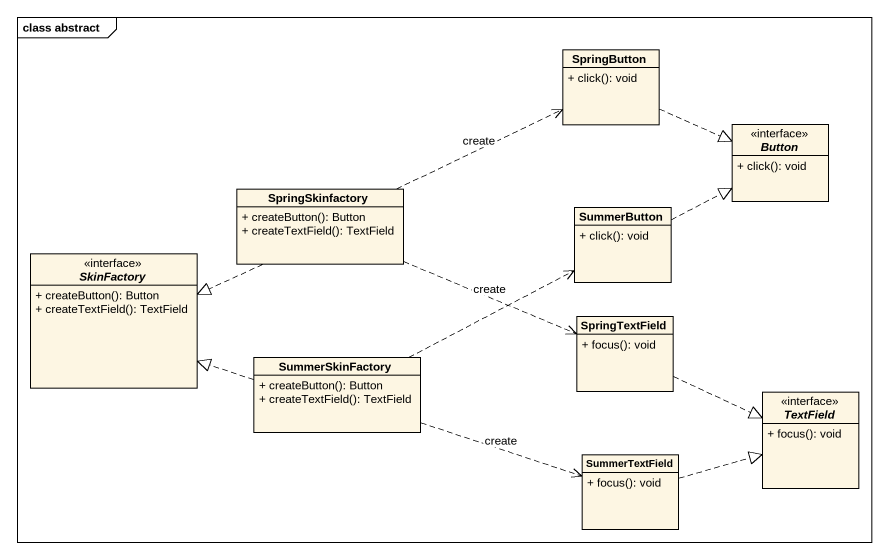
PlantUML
@startuml
mainframe class abstract
hide circle
hide empty members
skinparam classAttributeIconSize 0
class SpringButton {
  + click(): void
}
interface Button {
  + click(): void
}
class SpringSkinfactory {
  + createButton(): Button
  + createTextField(): TextField
}
class SummerButton {
  + click(): void
}
interface SkinFactory {
  + createButton(): Button
  + createTextField(): TextField
}
class SpringTextField {
  + focus(): void
}
class SummerSkinFactory {
  + createButton(): Button
  + createTextField(): TextField
}
interface TextField {
  + focus(): void
}
class SummerTextField {
  + focus(): void
}
SpringButton .right.|> Button
SpringSkinfactory .right.> SpringButton : create
SpringSkinfactory .left.|> SkinFactory
SpringSkinfactory .right.> SpringTextField : create
SummerButton .right.|> Button
SpringTextField .right.|> TextField
SummerSkinFactory .right.> SummerButton
SummerSkinFactory .left.|> SkinFactory
SummerSkinFactory .right.> SummerTextField : create
SummerTextField .right.|> TextField
@enduml
